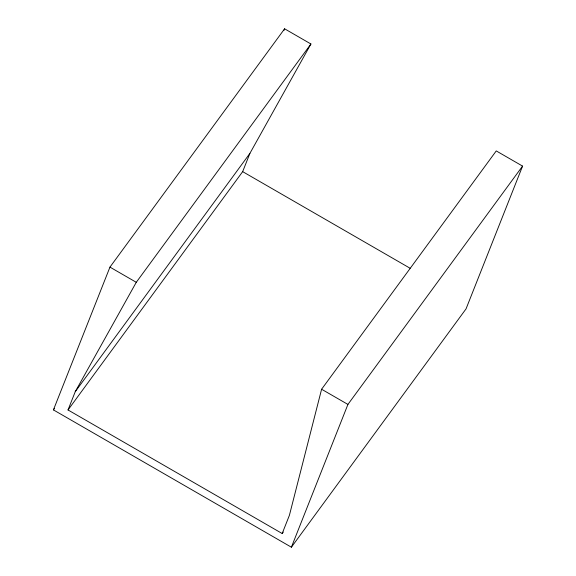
<?xml version="1.0" encoding="UTF-8"?>
<svg xmlns="http://www.w3.org/2000/svg" width="576" height="576" viewBox="0 0 576 576"><rect width="100%" height="100%" fill="white"/><g stroke="black" fill="none" stroke-linecap="round" stroke-linejoin="round"><path stroke-width="0.86" d="M321.602 389.239L289.411 515.29L282.19 533.534L68.018 409.961L75.24 391.709L136.274 282.305L310.925 43.985L284.609 28.8L109.958 267.12L53.424 409.896L291.391 547.2L466.042 308.88L522.576 166.104L496.253 150.919L321.602 389.239L347.926 404.424L291.391 547.2M283.946 30.47L284.609 28.8M68.018 409.961L242.669 171.641L249.89 153.396L310.925 43.985M53.424 409.896L54.49 408.449M75.24 391.709L249.89 153.396M347.926 404.424L522.576 166.104M282.19 533.534L283.248 532.087M242.669 171.641L410.112 268.258M109.958 267.12L136.274 282.305"/></g></svg>
